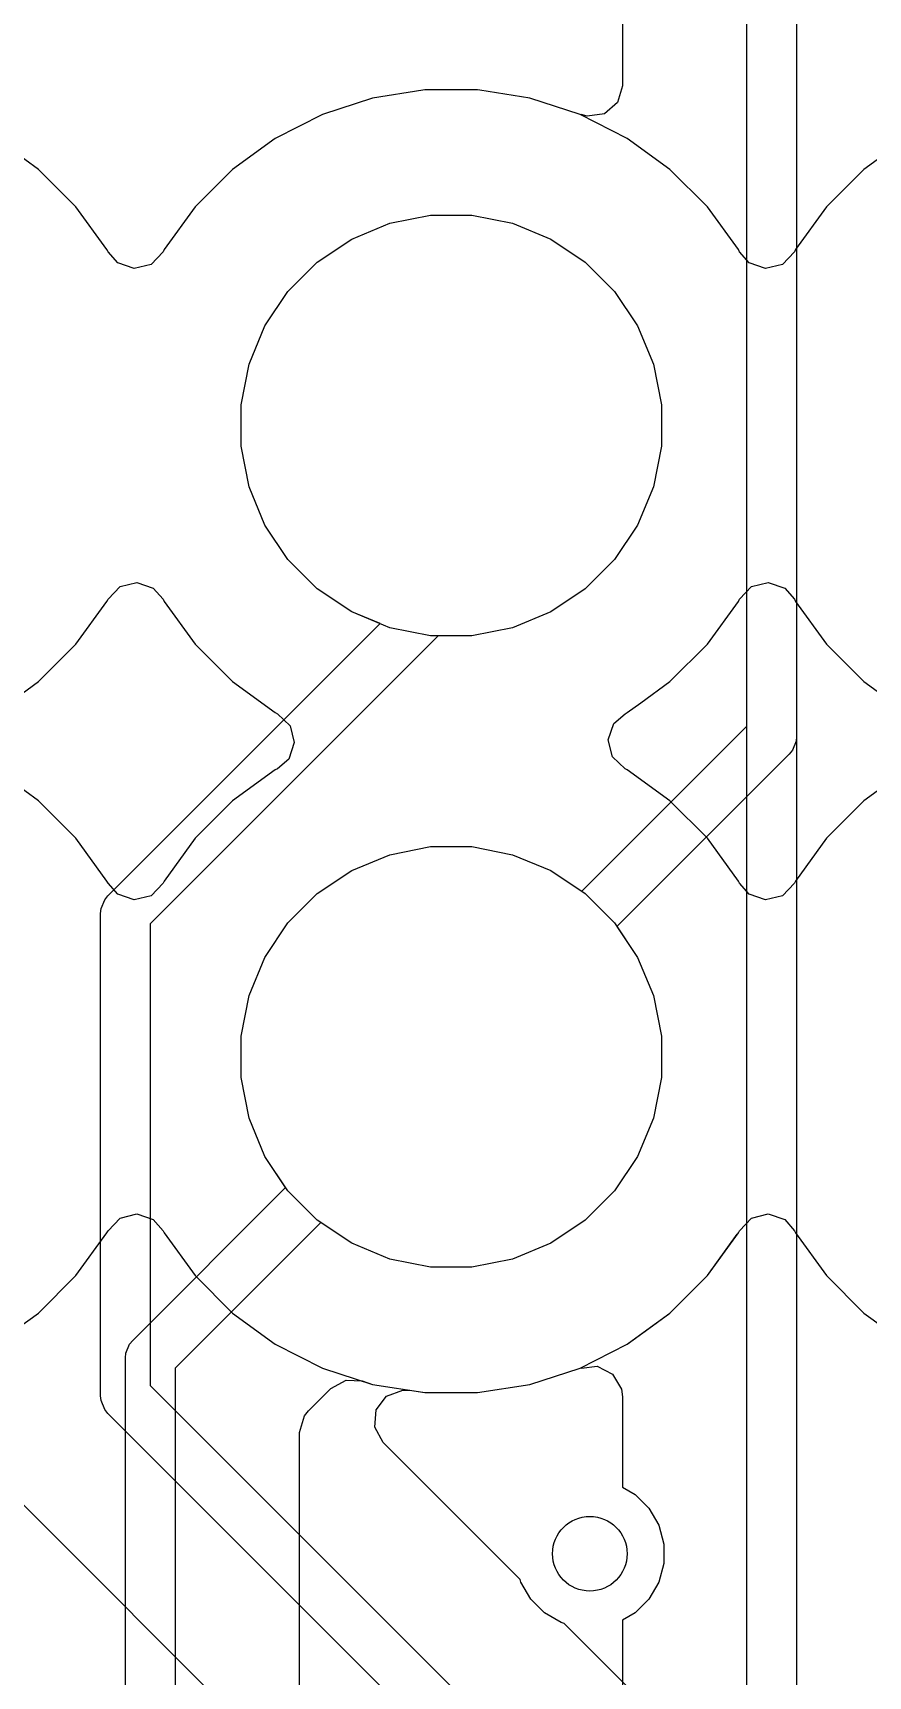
# Model space of a CAD drawing. Header units: inches. Extents: x 6.55 to 9.8, y -8.74 to -3.15.
# Drawn here: x 7.8751 to 8.0074, y -7.6979 to -7.4377 of the extents above; entities that cross this region are included whole.
import ezdxf

# ---------------------------------------------------------------- set-up
doc = ezdxf.new("R2010")
doc.units = ezdxf.units.IN
doc.header["$MEASUREMENT"] = 0
doc.layers.add('Edge.Cuts', color=254, linetype='CONTINUOUS', true_color=0xd0d2cd)

msp = doc.modelspace()

# ---------------------------------------------------------------- linework, layer by layer
at = {"layer": 'Edge.Cuts', "linetype": 'CONTINUOUS'}
for p, q in [((7.98819, -7.5475), (7.98819, -6.87008)), ((7.99606, -6.87171), (7.99606, -7.54913)), ((7.96848, -6.87359), (7.96848, -7.44608)), ((7.98819, -7.84449), (7.98819, -7.30315)), ((7.99606, -7.30315), (7.99606, -7.84286)), ((7.96848, -7.33264), (7.96848, -7.44608)), ((7.92892, -7.44802), (7.92096, -7.45061)), ((7.92892, -7.44802), (7.92096, -7.45061)), ((7.92892, -7.44802), (7.92096, -7.45061)), ((7.92892, -7.44802), (7.92096, -7.45061)), ((7.93685, -7.44677), (7.92892, -7.44802)), ((7.93685, -7.44677), (7.92892, -7.44802)), ((7.93685, -7.44677), (7.92892, -7.44802)), ((7.93685, -7.44677), (7.92892, -7.44802)), ((7.93719, -7.44671), (7.93685, -7.44677)), ((7.93719, -7.44671), (7.93685, -7.44677)), ((7.93719, -7.44671), (7.93685, -7.44677)), ((7.93719, -7.44671), (7.93685, -7.44677)), ((7.94555, -7.44671), (7.93719, -7.44671)), ((7.94555, -7.44671), (7.93719, -7.44671)), ((7.94555, -7.44671), (7.93719, -7.44671)), ((7.94555, -7.44671), (7.93719, -7.44671)), ((7.94589, -7.44677), (7.94555, -7.44671)), ((7.94589, -7.44677), (7.94555, -7.44671)), ((7.94589, -7.44677), (7.94555, -7.44671)), ((7.94589, -7.44677), (7.94555, -7.44671)), ((7.95382, -7.44802), (7.94589, -7.44677)), ((7.95382, -7.44802), (7.94589, -7.44677)), ((7.95382, -7.44802), (7.94589, -7.44677)), ((7.95382, -7.44802), (7.94589, -7.44677)), ((7.96178, -7.45061), (7.95382, -7.44802)), ((7.95382, -7.44802), (7.95382, -7.44802)), ((7.95382, -7.44802), (7.95382, -7.44802)), ((7.96178, -7.45061), (7.95382, -7.44802)), ((7.95382, -7.44802), (7.95382, -7.44802)), ((7.95382, -7.44802), (7.95382, -7.44802)), ((7.96178, -7.45061), (7.95382, -7.44802)), ((7.95382, -7.44802), (7.95382, -7.44802)), ((7.95382, -7.44802), (7.95382, -7.44802)), ((7.96178, -7.45061), (7.95382, -7.44802)), ((7.95382, -7.44802), (7.95382, -7.44802)), ((7.95382, -7.44802), (7.95382, -7.44802)), ((7.96848, -7.44608), (7.96771, -7.44872)), ((7.96848, -7.44608), (7.96771, -7.44872)), ((7.92096, -7.45061), (7.9135, -7.45441)), ((7.92096, -7.45061), (7.9135, -7.45441)), ((7.92096, -7.45061), (7.9135, -7.45441)), ((7.92096, -7.45061), (7.9135, -7.45441)), ((7.96196, -7.45067), (7.96178, -7.45061)), ((7.96178, -7.45061), (7.96178, -7.45061)), ((7.96924, -7.45441), (7.96178, -7.45061)), ((7.96178, -7.45061), (7.96178, -7.45061)), ((7.96178, -7.45061), (7.96178, -7.45061)), ((7.96924, -7.45441), (7.96178, -7.45061)), ((7.96178, -7.45061), (7.96178, -7.45061)), ((7.96178, -7.45061), (7.96178, -7.45061)), ((7.96196, -7.45067), (7.96178, -7.45061)), ((7.96178, -7.45061), (7.96178, -7.45061)), ((7.96197, -7.45065), (7.96196, -7.45067)), ((7.96197, -7.45065), (7.96196, -7.45067)), ((7.96291, -7.45091), (7.96197, -7.45065)), ((7.96291, -7.45091), (7.96197, -7.45065)), ((7.96563, -7.45052), (7.96291, -7.45091)), ((7.96563, -7.45052), (7.96291, -7.45091)), ((7.96771, -7.44872), (7.96563, -7.45052)), ((7.96771, -7.44872), (7.96563, -7.45052)), ((7.87601, -7.45933), (7.86924, -7.45441)), ((7.87601, -7.45933), (7.86924, -7.45441)), ((7.87601, -7.45933), (7.86924, -7.45441)), ((7.87601, -7.45933), (7.86924, -7.45441)), ((7.9135, -7.45441), (7.90673, -7.45933)), ((7.9135, -7.45441), (7.90673, -7.45933)), ((7.9135, -7.45441), (7.90673, -7.45933)), ((7.9135, -7.45441), (7.90673, -7.45933)), ((7.97601, -7.45933), (7.96924, -7.45441)), ((7.97601, -7.45933), (7.96924, -7.45441)), ((8.0135, -7.45441), (8.00673, -7.45933)), ((8.0135, -7.45441), (8.00673, -7.45933)), ((7.88193, -7.46525), (7.87601, -7.45933)), ((7.88193, -7.46525), (7.87601, -7.45933)), ((7.88193, -7.46525), (7.87601, -7.45933)), ((7.88193, -7.46525), (7.87601, -7.45933)), ((7.90673, -7.45933), (7.90081, -7.46525)), ((7.90673, -7.45933), (7.90081, -7.46525)), ((7.90673, -7.45933), (7.90081, -7.46525)), ((7.90673, -7.45933), (7.90081, -7.46525)), ((7.98193, -7.46525), (7.97601, -7.45933)), ((7.98193, -7.46525), (7.97601, -7.45933)), ((8.00673, -7.45933), (8.00081, -7.46525)), ((8.00673, -7.45933), (8.00081, -7.46525)), ((7.88684, -7.47202), (7.88193, -7.46525)), ((7.88684, -7.47202), (7.88193, -7.46525)), ((7.88684, -7.47202), (7.88193, -7.46525)), ((7.88684, -7.47202), (7.88193, -7.46525)), ((7.90081, -7.46525), (7.8959, -7.47202)), ((7.90081, -7.46525), (7.8959, -7.47202)), ((7.90081, -7.46525), (7.8959, -7.47202)), ((7.90081, -7.46525), (7.8959, -7.47202)), ((7.98684, -7.47202), (7.98193, -7.46525)), ((7.98684, -7.47202), (7.98193, -7.46525)), ((8.00081, -7.46525), (7.9959, -7.47202)), ((8.00081, -7.46525), (7.9959, -7.47202)), ((7.9256, -7.47037), (7.93166, -7.46786)), ((7.9256, -7.47037), (7.93166, -7.46786)), ((7.9256, -7.47037), (7.93166, -7.46786)), ((7.9256, -7.47037), (7.93166, -7.46786)), ((7.93166, -7.46786), (7.93809, -7.46658)), ((7.93166, -7.46786), (7.93809, -7.46658)), ((7.93166, -7.46786), (7.93809, -7.46658)), ((7.93166, -7.46786), (7.93809, -7.46658)), ((7.93809, -7.46658), (7.94465, -7.46658)), ((7.93809, -7.46658), (7.94465, -7.46658)), ((7.93809, -7.46658), (7.94465, -7.46658)), ((7.93809, -7.46658), (7.94465, -7.46658)), ((7.94465, -7.46658), (7.95108, -7.46786)), ((7.94465, -7.46658), (7.95108, -7.46786)), ((7.94465, -7.46658), (7.95108, -7.46786)), ((7.94465, -7.46658), (7.95108, -7.46786)), ((7.95108, -7.46786), (7.95715, -7.47037)), ((7.95108, -7.46786), (7.95715, -7.47037)), ((7.95108, -7.46786), (7.95715, -7.47037)), ((7.95108, -7.46786), (7.95715, -7.47037)), ((7.92014, -7.47401), (7.9256, -7.47037)), ((7.92014, -7.47401), (7.9256, -7.47037)), ((7.92014, -7.47401), (7.9256, -7.47037)), ((7.92014, -7.47401), (7.9256, -7.47037)), ((7.95715, -7.47037), (7.9626, -7.47401)), ((7.95715, -7.47037), (7.9626, -7.47401)), ((7.95715, -7.47037), (7.9626, -7.47401)), ((7.95715, -7.47037), (7.9626, -7.47401)), ((7.88702, -7.47236), (7.88684, -7.47202)), ((7.88702, -7.47236), (7.88684, -7.47202)), ((7.88702, -7.47236), (7.88684, -7.47202)), ((7.88702, -7.47236), (7.88684, -7.47202)), ((7.88856, -7.47413), (7.88702, -7.47236)), ((7.88856, -7.47413), (7.88702, -7.47236)), ((7.88856, -7.47413), (7.88702, -7.47236)), ((7.88856, -7.47413), (7.88702, -7.47236)), ((7.89116, -7.47502), (7.88856, -7.47413)), ((7.89116, -7.47502), (7.88856, -7.47413)), ((7.89116, -7.47502), (7.88856, -7.47413)), ((7.89116, -7.47502), (7.88856, -7.47413)), ((7.89572, -7.47236), (7.89383, -7.47436)), ((7.89572, -7.47236), (7.89383, -7.47436)), ((7.89572, -7.47236), (7.89383, -7.47436)), ((7.89572, -7.47236), (7.89383, -7.47436)), ((7.8959, -7.47202), (7.89572, -7.47236)), ((7.8959, -7.47202), (7.89572, -7.47236)), ((7.8959, -7.47202), (7.89572, -7.47236)), ((7.8959, -7.47202), (7.89572, -7.47236)), ((7.9155, -7.47865), (7.92014, -7.47401)), ((7.9155, -7.47865), (7.92014, -7.47401)), ((7.9155, -7.47865), (7.92014, -7.47401)), ((7.9155, -7.47865), (7.92014, -7.47401)), ((7.9626, -7.47401), (7.96724, -7.47865)), ((7.9626, -7.47401), (7.96724, -7.47865)), ((7.9626, -7.47401), (7.96724, -7.47865)), ((7.9626, -7.47401), (7.96724, -7.47865)), ((7.98702, -7.47236), (7.98684, -7.47202)), ((7.98702, -7.47236), (7.98684, -7.47202)), ((7.98856, -7.47413), (7.98702, -7.47236)), ((7.98856, -7.47413), (7.98702, -7.47236)), ((7.99116, -7.47502), (7.98856, -7.47413)), ((7.99116, -7.47502), (7.98856, -7.47413)), ((7.99572, -7.47236), (7.99383, -7.47436)), ((7.99572, -7.47236), (7.99383, -7.47436)), ((7.9959, -7.47202), (7.99572, -7.47236)), ((7.9959, -7.47202), (7.99572, -7.47236)), ((7.89383, -7.47436), (7.89116, -7.47502)), ((7.89383, -7.47436), (7.89116, -7.47502)), ((7.89383, -7.47436), (7.89116, -7.47502)), ((7.89383, -7.47436), (7.89116, -7.47502)), ((7.99383, -7.47436), (7.99116, -7.47502)), ((7.99383, -7.47436), (7.99116, -7.47502)), ((7.91186, -7.48411), (7.9155, -7.47865)), ((7.91186, -7.48411), (7.9155, -7.47865)), ((7.91186, -7.48411), (7.9155, -7.47865)), ((7.91186, -7.48411), (7.9155, -7.47865)), ((7.96724, -7.47865), (7.97088, -7.48411)), ((7.96724, -7.47865), (7.97088, -7.48411)), ((7.96724, -7.47865), (7.97088, -7.48411)), ((7.96724, -7.47865), (7.97088, -7.48411)), ((7.90935, -7.49017), (7.91186, -7.48411)), ((7.90935, -7.49017), (7.91186, -7.48411)), ((7.90935, -7.49017), (7.91186, -7.48411)), ((7.90935, -7.49017), (7.91186, -7.48411)), ((7.97088, -7.48411), (7.97339, -7.49017)), ((7.97088, -7.48411), (7.97339, -7.49017)), ((7.97088, -7.48411), (7.97339, -7.49017)), ((7.97088, -7.48411), (7.97339, -7.49017)), ((7.90807, -7.4966), (7.90935, -7.49017)), ((7.90807, -7.4966), (7.90935, -7.49017)), ((7.90807, -7.4966), (7.90935, -7.49017)), ((7.90807, -7.4966), (7.90935, -7.49017)), ((7.97339, -7.49017), (7.97467, -7.4966)), ((7.97339, -7.49017), (7.97467, -7.4966)), ((7.97339, -7.49017), (7.97467, -7.4966)), ((7.97339, -7.49017), (7.97467, -7.4966)), ((7.90807, -7.50316), (7.90807, -7.4966)), ((7.90807, -7.50316), (7.90807, -7.4966)), ((7.90807, -7.50316), (7.90807, -7.4966)), ((7.90807, -7.50316), (7.90807, -7.4966)), ((7.97467, -7.4966), (7.97467, -7.50316)), ((7.97467, -7.4966), (7.97467, -7.50316)), ((7.97467, -7.4966), (7.97467, -7.50316)), ((7.97467, -7.4966), (7.97467, -7.50316)), ((7.90935, -7.5096), (7.90807, -7.50316)), ((7.90935, -7.5096), (7.90807, -7.50316)), ((7.90935, -7.5096), (7.90807, -7.50316)), ((7.90935, -7.5096), (7.90807, -7.50316)), ((7.97467, -7.50316), (7.97339, -7.5096)), ((7.97467, -7.50316), (7.97339, -7.5096)), ((7.97467, -7.50316), (7.97339, -7.5096)), ((7.97467, -7.50316), (7.97339, -7.5096)), ((7.91186, -7.51566), (7.90935, -7.5096)), ((7.91186, -7.51566), (7.90935, -7.5096)), ((7.91186, -7.51566), (7.90935, -7.5096)), ((7.91186, -7.51566), (7.90935, -7.5096)), ((7.97339, -7.5096), (7.97088, -7.51566)), ((7.97339, -7.5096), (7.97088, -7.51566)), ((7.97339, -7.5096), (7.97088, -7.51566)), ((7.97339, -7.5096), (7.97088, -7.51566)), ((7.9155, -7.52111), (7.91186, -7.51566)), ((7.9155, -7.52111), (7.91186, -7.51566)), ((7.9155, -7.52111), (7.91186, -7.51566)), ((7.9155, -7.52111), (7.91186, -7.51566)), ((7.97088, -7.51566), (7.96724, -7.52111)), ((7.97088, -7.51566), (7.96724, -7.52111)), ((7.97088, -7.51566), (7.96724, -7.52111)), ((7.97088, -7.51566), (7.96724, -7.52111)), ((7.92014, -7.52575), (7.9155, -7.52111)), ((7.92014, -7.52575), (7.9155, -7.52111)), ((7.92014, -7.52575), (7.9155, -7.52111)), ((7.92014, -7.52575), (7.9155, -7.52111)), ((7.96724, -7.52111), (7.9626, -7.52575)), ((7.96724, -7.52111), (7.9626, -7.52575)), ((7.96724, -7.52111), (7.9626, -7.52575)), ((7.96724, -7.52111), (7.9626, -7.52575)), ((7.88702, -7.5274), (7.88891, -7.5254)), ((7.88891, -7.5254), (7.89158, -7.52474)), ((7.89158, -7.52474), (7.89418, -7.52563)), ((7.89418, -7.52563), (7.89572, -7.5274)), ((7.9256, -7.5294), (7.92014, -7.52575)), ((7.9256, -7.5294), (7.92014, -7.52575)), ((7.9256, -7.5294), (7.92014, -7.52575)), ((7.9256, -7.5294), (7.92014, -7.52575)), ((7.9626, -7.52575), (7.95715, -7.5294)), ((7.9626, -7.52575), (7.95715, -7.5294)), ((7.9626, -7.52575), (7.95715, -7.5294)), ((7.9626, -7.52575), (7.95715, -7.5294)), ((7.98702, -7.5274), (7.98891, -7.5254)), ((7.98891, -7.5254), (7.99158, -7.52474)), ((7.99158, -7.52474), (7.99418, -7.52563)), ((7.99418, -7.52563), (7.99572, -7.5274)), ((7.88193, -7.53452), (7.88684, -7.52775)), ((7.88684, -7.52775), (7.88702, -7.5274)), ((7.88684, -7.52775), (7.88684, -7.52775)), ((7.88684, -7.52775), (7.88684, -7.52775)), ((7.89572, -7.5274), (7.8959, -7.52775)), ((7.8959, -7.52775), (7.90081, -7.53452)), ((7.98193, -7.53452), (7.98684, -7.52775)), ((7.98684, -7.52775), (7.98702, -7.5274)), ((7.98684, -7.52775), (7.98684, -7.52775)), ((7.98684, -7.52775), (7.98684, -7.52775)), ((7.99572, -7.5274), (7.9959, -7.52775)), ((7.9959, -7.52775), (8.00081, -7.53452)), ((7.88698, -7.57438), (7.9301, -7.53126)), ((7.9301, -7.53126), (7.9256, -7.5294)), ((7.93166, -7.53191), (7.9256, -7.5294)), ((7.93166, -7.53191), (7.9256, -7.5294)), ((7.93166, -7.53191), (7.9256, -7.5294)), ((7.95715, -7.5294), (7.95108, -7.53191)), ((7.95715, -7.5294), (7.95108, -7.53191)), ((7.95715, -7.5294), (7.95108, -7.53191)), ((7.95715, -7.5294), (7.95108, -7.53191)), ((7.93931, -7.53319), (7.8937, -7.5788)), ((7.93809, -7.53319), (7.93166, -7.53191)), ((7.93809, -7.53319), (7.93166, -7.53191)), ((7.93809, -7.53319), (7.93166, -7.53191)), ((7.94465, -7.53319), (7.93809, -7.53319)), ((7.94465, -7.53319), (7.93809, -7.53319)), ((7.94465, -7.53319), (7.93809, -7.53319)), ((7.94465, -7.53319), (7.93931, -7.53319)), ((7.95108, -7.53191), (7.94465, -7.53319)), ((7.95108, -7.53191), (7.94465, -7.53319)), ((7.95108, -7.53191), (7.94465, -7.53319)), ((7.95108, -7.53191), (7.94465, -7.53319)), ((7.87601, -7.54044), (7.88193, -7.53452)), ((7.88193, -7.53452), (7.88193, -7.53452)), ((7.88193, -7.53452), (7.88193, -7.53452)), ((7.90081, -7.53452), (7.90673, -7.54044)), ((7.97601, -7.54044), (7.98193, -7.53452)), ((7.98193, -7.53452), (7.98193, -7.53452)), ((7.98193, -7.53452), (7.98193, -7.53452)), ((8.00081, -7.53452), (8.00673, -7.54044)), ((7.87139, -7.54379), (7.87601, -7.54044)), ((7.87601, -7.54044), (7.87601, -7.54044)), ((7.87601, -7.54044), (7.87601, -7.54044)), ((7.90673, -7.54044), (7.9135, -7.54536)), ((7.97139, -7.54379), (7.97601, -7.54044)), ((7.97601, -7.54044), (7.97601, -7.54044)), ((7.97601, -7.54044), (7.97601, -7.54044)), ((8.00673, -7.54044), (8.0135, -7.54536)), ((7.96924, -7.54536), (7.97139, -7.54379)), ((7.9135, -7.54536), (7.91385, -7.54553)), ((7.91385, -7.54553), (7.91585, -7.54742)), ((7.96623, -7.54967), (7.96712, -7.54707)), ((7.96712, -7.54707), (7.96889, -7.54553)), ((7.96889, -7.54553), (7.96924, -7.54536)), ((7.91585, -7.54742), (7.91651, -7.55009)), ((7.96204, -7.57364), (7.98819, -7.5475)), ((7.99606, -7.54913), (7.99599, -7.5499)), ((7.91651, -7.55009), (7.91562, -7.5527)), ((7.96689, -7.55234), (7.96623, -7.54967)), ((7.99491, -7.55191), (7.96761, -7.57921)), ((7.9954, -7.55131), (7.99491, -7.55191)), ((7.99599, -7.5499), (7.9954, -7.55131)), ((7.87601, -7.55933), (7.86924, -7.55441)), ((7.9135, -7.55441), (7.90673, -7.55933)), ((7.91385, -7.55423), (7.9135, -7.55441)), ((7.91562, -7.5527), (7.91385, -7.55423)), ((7.96889, -7.55423), (7.96689, -7.55234)), ((7.96921, -7.55439), (7.96889, -7.55423)), ((7.96924, -7.55441), (7.96921, -7.55439)), ((7.97601, -7.55933), (7.96924, -7.55441)), ((8.0135, -7.55441), (8.00673, -7.55933)), ((7.88193, -7.56525), (7.87601, -7.55933)), ((7.90673, -7.55933), (7.90081, -7.56525)), ((7.98193, -7.56525), (7.97601, -7.55933)), ((8.00673, -7.55933), (8.00081, -7.56525)), ((7.88684, -7.57202), (7.88193, -7.56525)), ((7.90081, -7.56525), (7.8959, -7.57202)), ((7.98684, -7.57202), (7.98193, -7.56525)), ((8.00081, -7.56525), (7.9959, -7.57202)), ((7.9256, -7.57037), (7.93166, -7.56786)), ((7.9256, -7.57037), (7.93166, -7.56786)), ((7.9256, -7.57037), (7.93166, -7.56786)), ((7.9256, -7.57037), (7.93166, -7.56786)), ((7.93166, -7.56786), (7.93809, -7.56658)), ((7.93166, -7.56786), (7.93809, -7.56658)), ((7.93166, -7.56786), (7.93809, -7.56658)), ((7.93166, -7.56786), (7.93809, -7.56658)), ((7.93809, -7.56658), (7.94465, -7.56658)), ((7.93809, -7.56658), (7.94465, -7.56658)), ((7.93809, -7.56658), (7.94465, -7.56658)), ((7.93809, -7.56658), (7.94465, -7.56658)), ((7.94465, -7.56658), (7.95108, -7.56786)), ((7.94465, -7.56658), (7.95108, -7.56786)), ((7.94465, -7.56658), (7.95108, -7.56786)), ((7.94465, -7.56658), (7.95108, -7.56786)), ((7.95108, -7.56786), (7.95715, -7.57037)), ((7.95108, -7.56786), (7.95715, -7.57037)), ((7.95108, -7.56786), (7.95715, -7.57037)), ((7.95108, -7.56786), (7.95715, -7.57037)), ((7.92014, -7.57401), (7.9256, -7.57037)), ((7.92014, -7.57401), (7.9256, -7.57037)), ((7.92014, -7.57401), (7.9256, -7.57037)), ((7.92014, -7.57401), (7.9256, -7.57037)), ((7.95715, -7.57037), (7.96204, -7.57364)), ((7.95715, -7.57037), (7.9626, -7.57401)), ((7.95715, -7.57037), (7.9626, -7.57401)), ((7.95715, -7.57037), (7.9626, -7.57401)), ((7.88702, -7.57236), (7.88684, -7.57202)), ((7.88856, -7.57413), (7.88702, -7.57236)), ((7.89572, -7.57236), (7.89383, -7.57436)), ((7.8959, -7.57202), (7.89572, -7.57236)), ((7.98702, -7.57236), (7.98684, -7.57202)), ((7.98856, -7.57413), (7.98702, -7.57236)), ((7.99572, -7.57236), (7.99383, -7.57436)), ((7.9959, -7.57202), (7.99572, -7.57236)), ((7.8859, -7.5764), (7.88649, -7.57498)), ((7.88649, -7.57498), (7.88698, -7.57438)), ((7.89116, -7.57502), (7.88856, -7.57413)), ((7.89383, -7.57436), (7.89116, -7.57502)), ((7.9155, -7.57865), (7.92014, -7.57401)), ((7.9155, -7.57865), (7.92014, -7.57401)), ((7.9155, -7.57865), (7.92014, -7.57401)), ((7.9155, -7.57865), (7.92014, -7.57401)), ((7.9626, -7.57401), (7.96724, -7.57865)), ((7.9626, -7.57401), (7.96724, -7.57865)), ((7.9626, -7.57401), (7.96724, -7.57865)), ((7.99116, -7.57502), (7.98856, -7.57413)), ((7.99383, -7.57436), (7.99116, -7.57502)), ((7.88583, -7.57717), (7.8859, -7.5764)), ((7.88583, -7.65354), (7.88583, -7.57717)), ((7.8937, -7.5788), (7.8937, -7.65191)), ((7.91186, -7.58411), (7.9155, -7.57865)), ((7.91186, -7.58411), (7.9155, -7.57865)), ((7.91186, -7.58411), (7.9155, -7.57865)), ((7.91186, -7.58411), (7.9155, -7.57865)), ((7.96724, -7.57865), (7.97088, -7.58411)), ((7.96724, -7.57865), (7.97088, -7.58411)), ((7.96724, -7.57865), (7.97088, -7.58411)), ((7.96761, -7.57921), (7.97088, -7.58411)), ((7.90935, -7.59017), (7.91186, -7.58411)), ((7.90935, -7.59017), (7.91186, -7.58411)), ((7.90935, -7.59017), (7.91186, -7.58411)), ((7.90935, -7.59017), (7.91186, -7.58411)), ((7.97088, -7.58411), (7.97339, -7.59017)), ((7.97088, -7.58411), (7.97339, -7.59017)), ((7.97088, -7.58411), (7.97339, -7.59017)), ((7.97088, -7.58411), (7.97339, -7.59017)), ((7.90807, -7.5966), (7.90935, -7.59017)), ((7.90807, -7.5966), (7.90935, -7.59017)), ((7.90807, -7.5966), (7.90935, -7.59017)), ((7.90807, -7.5966), (7.90935, -7.59017)), ((7.97339, -7.59017), (7.97467, -7.5966)), ((7.97339, -7.59017), (7.97467, -7.5966)), ((7.97339, -7.59017), (7.97467, -7.5966)), ((7.97339, -7.59017), (7.97467, -7.5966)), ((7.90807, -7.60316), (7.90807, -7.5966)), ((7.90807, -7.60316), (7.90807, -7.5966)), ((7.90807, -7.60316), (7.90807, -7.5966)), ((7.90807, -7.60316), (7.90807, -7.5966)), ((7.97467, -7.5966), (7.97467, -7.60316)), ((7.97467, -7.5966), (7.97467, -7.60316)), ((7.97467, -7.5966), (7.97467, -7.60316)), ((7.97467, -7.5966), (7.97467, -7.60316)), ((7.90935, -7.6096), (7.90807, -7.60316)), ((7.90935, -7.6096), (7.90807, -7.60316)), ((7.90935, -7.6096), (7.90807, -7.60316)), ((7.90935, -7.6096), (7.90807, -7.60316)), ((7.97467, -7.60316), (7.97339, -7.6096)), ((7.97467, -7.60316), (7.97339, -7.6096)), ((7.97467, -7.60316), (7.97339, -7.6096)), ((7.97467, -7.60316), (7.97339, -7.6096)), ((7.91186, -7.61566), (7.90935, -7.6096)), ((7.91186, -7.61566), (7.90935, -7.6096)), ((7.91186, -7.61566), (7.90935, -7.6096)), ((7.91186, -7.61566), (7.90935, -7.6096)), ((7.97339, -7.6096), (7.97088, -7.61566)), ((7.97339, -7.6096), (7.97088, -7.61566)), ((7.97339, -7.6096), (7.97088, -7.61566)), ((7.97339, -7.6096), (7.97088, -7.61566)), ((7.9155, -7.62111), (7.91186, -7.61566)), ((7.9155, -7.62111), (7.91186, -7.61566)), ((7.9155, -7.62111), (7.91186, -7.61566)), ((7.91513, -7.62056), (7.91186, -7.61566)), ((7.97088, -7.61566), (7.96724, -7.62111)), ((7.97088, -7.61566), (7.96724, -7.62111)), ((7.97088, -7.61566), (7.96724, -7.62111)), ((7.97088, -7.61566), (7.96724, -7.62111)), ((7.89092, -7.64477), (7.91513, -7.62056)), ((7.92014, -7.62575), (7.9155, -7.62111)), ((7.92014, -7.62575), (7.9155, -7.62111)), ((7.92014, -7.62575), (7.9155, -7.62111)), ((7.96724, -7.62111), (7.9626, -7.62575)), ((7.96724, -7.62111), (7.9626, -7.62575)), ((7.96724, -7.62111), (7.9626, -7.62575)), ((7.96724, -7.62111), (7.9626, -7.62575)), ((7.88891, -7.6254), (7.89158, -7.62474)), ((7.88891, -7.6254), (7.89158, -7.62474)), ((7.89158, -7.62474), (7.89418, -7.62563)), ((7.89158, -7.62474), (7.89418, -7.62563)), ((7.98891, -7.6254), (7.99158, -7.62474)), ((7.98891, -7.6254), (7.99158, -7.62474)), ((7.98891, -7.6254), (7.99158, -7.62474)), ((7.99158, -7.62474), (7.99418, -7.62563)), ((7.99158, -7.62474), (7.99418, -7.62563)), ((7.99158, -7.62474), (7.99418, -7.62563)), ((7.88684, -7.62775), (7.88702, -7.6274)), ((7.88684, -7.62775), (7.88702, -7.6274)), ((7.88702, -7.6274), (7.88891, -7.6254)), ((7.88702, -7.6274), (7.88891, -7.6254)), ((7.89418, -7.62563), (7.89572, -7.6274)), ((7.89418, -7.62563), (7.89572, -7.6274)), ((7.89572, -7.6274), (7.8959, -7.62775)), ((7.89572, -7.6274), (7.8959, -7.62775)), ((7.9207, -7.62612), (7.89764, -7.64918)), ((7.9256, -7.6294), (7.92014, -7.62575)), ((7.9256, -7.6294), (7.92014, -7.62575)), ((7.9256, -7.6294), (7.92014, -7.62575)), ((7.9256, -7.6294), (7.9207, -7.62612)), ((7.9626, -7.62575), (7.95715, -7.6294)), ((7.9626, -7.62575), (7.95715, -7.6294)), ((7.9626, -7.62575), (7.95715, -7.6294)), ((7.9626, -7.62575), (7.95715, -7.6294)), ((7.98684, -7.62775), (7.98702, -7.6274)), ((7.98684, -7.62775), (7.98702, -7.6274)), ((7.98684, -7.62775), (7.98702, -7.6274)), ((7.98702, -7.6274), (7.98891, -7.6254)), ((7.98702, -7.6274), (7.98891, -7.6254)), ((7.98702, -7.6274), (7.98891, -7.6254)), ((7.99418, -7.62563), (7.99572, -7.6274)), ((7.99418, -7.62563), (7.99572, -7.6274)), ((7.99418, -7.62563), (7.99572, -7.6274)), ((7.99572, -7.6274), (7.9959, -7.62775)), ((7.99572, -7.6274), (7.9959, -7.62775)), ((7.99572, -7.6274), (7.9959, -7.62775)), ((7.88193, -7.63452), (7.88684, -7.62775)), ((7.88193, -7.63452), (7.88684, -7.62775)), ((7.88684, -7.62775), (7.88684, -7.62775)), ((7.88684, -7.62775), (7.88684, -7.62775)), ((7.88684, -7.62775), (7.88684, -7.62775)), ((7.88684, -7.62775), (7.88684, -7.62775)), ((7.8959, -7.62775), (7.90081, -7.63452)), ((7.8959, -7.62775), (7.90081, -7.63452)), ((7.93166, -7.63191), (7.9256, -7.6294)), ((7.93166, -7.63191), (7.9256, -7.6294)), ((7.93166, -7.63191), (7.9256, -7.6294)), ((7.93166, -7.63191), (7.9256, -7.6294)), ((7.95715, -7.6294), (7.95108, -7.63191)), ((7.95715, -7.6294), (7.95108, -7.63191)), ((7.95715, -7.6294), (7.95108, -7.63191)), ((7.95715, -7.6294), (7.95108, -7.63191)), ((7.98193, -7.63452), (7.98684, -7.62775)), ((7.98193, -7.63452), (7.98684, -7.62775)), ((7.98193, -7.63452), (7.98668, -7.62797)), ((7.98668, -7.62797), (7.98684, -7.62775)), ((7.98684, -7.62775), (7.98684, -7.62775)), ((7.98684, -7.62775), (7.98684, -7.62775)), ((7.98684, -7.62775), (7.98684, -7.62775)), ((7.98684, -7.62775), (7.98684, -7.62775)), ((7.9959, -7.62775), (8.00081, -7.63452)), ((7.9959, -7.62775), (8.00081, -7.63452)), ((7.9959, -7.62775), (8.00081, -7.63452)), ((7.93809, -7.63319), (7.93166, -7.63191)), ((7.93809, -7.63319), (7.93166, -7.63191)), ((7.93809, -7.63319), (7.93166, -7.63191)), ((7.93809, -7.63319), (7.93166, -7.63191)), ((7.95108, -7.63191), (7.94465, -7.63319)), ((7.95108, -7.63191), (7.94465, -7.63319)), ((7.95108, -7.63191), (7.94465, -7.63319)), ((7.95108, -7.63191), (7.94465, -7.63319)), ((7.87601, -7.64044), (7.88193, -7.63452)), ((7.87601, -7.64044), (7.88193, -7.63452)), ((7.88193, -7.63452), (7.88193, -7.63452)), ((7.88193, -7.63452), (7.88193, -7.63452)), ((7.88193, -7.63452), (7.88193, -7.63452)), ((7.88193, -7.63452), (7.88193, -7.63452)), ((7.90081, -7.63452), (7.90673, -7.64044)), ((7.90081, -7.63452), (7.90673, -7.64044)), ((7.94465, -7.63319), (7.93809, -7.63319)), ((7.94465, -7.63319), (7.93809, -7.63319)), ((7.94465, -7.63319), (7.93809, -7.63319)), ((7.94465, -7.63319), (7.93809, -7.63319)), ((7.97601, -7.64044), (7.98193, -7.63452)), ((7.97601, -7.64044), (7.98193, -7.63452)), ((7.97601, -7.64044), (7.98193, -7.63452)), ((7.98193, -7.63452), (7.98193, -7.63452)), ((7.98193, -7.63452), (7.98193, -7.63452)), ((7.98193, -7.63452), (7.98193, -7.63452)), ((7.98193, -7.63452), (7.98193, -7.63452)), ((7.98193, -7.63452), (7.98193, -7.63452)), ((7.98193, -7.63452), (7.98193, -7.63452)), ((8.00081, -7.63452), (8.00673, -7.64044)), ((8.00081, -7.63452), (8.00673, -7.64044)), ((8.00081, -7.63452), (8.00673, -7.64044)), ((7.87264, -7.64289), (7.87601, -7.64044)), ((7.87264, -7.64289), (7.87601, -7.64044)), ((7.87601, -7.64044), (7.87601, -7.64044)), ((7.87601, -7.64044), (7.87601, -7.64044)), ((7.87601, -7.64044), (7.87601, -7.64044)), ((7.87601, -7.64044), (7.87601, -7.64044)), ((7.90673, -7.64044), (7.9135, -7.64536)), ((7.90673, -7.64044), (7.9135, -7.64536)), ((7.97178, -7.64351), (7.97601, -7.64044)), ((7.97264, -7.64289), (7.97601, -7.64044)), ((7.97264, -7.64289), (7.97601, -7.64044)), ((7.97601, -7.64044), (7.97601, -7.64044)), ((7.97601, -7.64044), (7.97601, -7.64044)), ((7.97601, -7.64044), (7.97601, -7.64044)), ((7.97601, -7.64044), (7.97601, -7.64044)), ((7.97601, -7.64044), (7.97601, -7.64044)), ((7.97601, -7.64044), (7.97601, -7.64044)), ((8.00673, -7.64044), (8.0135, -7.64536)), ((8.00673, -7.64044), (8.0135, -7.64536)), ((8.00673, -7.64044), (8.0135, -7.64536)), ((7.96924, -7.64536), (7.97264, -7.64289)), ((7.96924, -7.64536), (7.97264, -7.64289)), ((7.88984, -7.64678), (7.89043, -7.64536)), ((7.89043, -7.64536), (7.89092, -7.64477)), ((7.9135, -7.64536), (7.9135, -7.64536)), ((7.9135, -7.64536), (7.9135, -7.64536)), ((7.9135, -7.64536), (7.92096, -7.64916)), ((7.9135, -7.64536), (7.9135, -7.64536)), ((7.9135, -7.64536), (7.9135, -7.64536)), ((7.9135, -7.64536), (7.92096, -7.64916)), ((7.96178, -7.64916), (7.96924, -7.64536)), ((7.96178, -7.64916), (7.96924, -7.64536)), ((7.96178, -7.64916), (7.96924, -7.64536)), ((7.96924, -7.64536), (7.97178, -7.64351)), ((7.88976, -7.64755), (7.88984, -7.64678)), ((7.88976, -7.74484), (7.88976, -7.64755)), ((7.89764, -7.64918), (7.89764, -7.74484)), ((7.92096, -7.64916), (7.92892, -7.65174)), ((7.92096, -7.64916), (7.92892, -7.65174)), ((7.92229, -7.65239), (7.92471, -7.65107)), ((7.92471, -7.65107), (7.92726, -7.6512)), ((7.95382, -7.65174), (7.96178, -7.64916)), ((7.95382, -7.65174), (7.96178, -7.64916)), ((7.95382, -7.65174), (7.96178, -7.64916)), ((7.95382, -7.65174), (7.96178, -7.64916)), ((7.96178, -7.64916), (7.96196, -7.6491)), ((7.96178, -7.64916), (7.96178, -7.64916)), ((7.96196, -7.6491), (7.96198, -7.64915)), ((7.96198, -7.64915), (7.96447, -7.64888)), ((7.96447, -7.64888), (7.96693, -7.65011)), ((7.96693, -7.65011), (7.96833, -7.65248)), ((7.8859, -7.65431), (7.88583, -7.65354)), ((7.8937, -7.65191), (8.14456, -7.90278)), ((7.91877, -7.65592), (7.92229, -7.65239)), ((7.92726, -7.6512), (7.92892, -7.65174)), ((7.92892, -7.65174), (7.93719, -7.65305)), ((7.92892, -7.65174), (7.93719, -7.65305)), ((7.92892, -7.65174), (7.93719, -7.65305)), ((7.92948, -7.65579), (7.93113, -7.65359)), ((7.93113, -7.65359), (7.93371, -7.65263)), ((7.93371, -7.65263), (7.93482, -7.65268)), ((7.93482, -7.65268), (7.93719, -7.65305)), ((7.93719, -7.65305), (7.93719, -7.65305)), ((7.93719, -7.65305), (7.94555, -7.65305)), ((7.93719, -7.65305), (7.93719, -7.65305)), ((7.93719, -7.65305), (7.94555, -7.65305)), ((7.93719, -7.65305), (7.93719, -7.65305)), ((7.93719, -7.65305), (7.94555, -7.65305)), ((7.93719, -7.65305), (7.93719, -7.65305)), ((7.93719, -7.65305), (7.94555, -7.65305)), ((7.94555, -7.65305), (7.95382, -7.65174)), ((7.94555, -7.65305), (7.95382, -7.65174)), ((7.94555, -7.65305), (7.95382, -7.65174)), ((7.94555, -7.65305), (7.95382, -7.65174)), ((7.94555, -7.65305), (7.94555, -7.65305)), ((7.94555, -7.65305), (7.94555, -7.65305)), ((7.94555, -7.65305), (7.94555, -7.65305)), ((7.94555, -7.65305), (7.94555, -7.65305)), ((7.96833, -7.65248), (7.96848, -7.65369)), ((7.96848, -7.65369), (7.96848, -7.66802)), ((7.88649, -7.65573), (7.8859, -7.65431)), ((7.88698, -7.65633), (7.88649, -7.65573)), ((8.139, -7.90834), (7.88698, -7.65633)), ((7.91812, -7.65673), (7.91877, -7.65592)), ((7.92929, -7.65854), (7.92948, -7.65579)), ((7.91734, -7.65937), (7.91812, -7.65673)), ((7.93061, -7.66095), (7.92929, -7.65854)), ((7.91734, -7.73308), (7.91734, -7.65937)), ((7.95229, -7.68264), (7.93061, -7.66095)), ((7.87085, -7.66806), (7.87553, -7.67274)), ((7.96848, -7.66802), (7.97051, -7.66919)), ((7.97051, -7.66919), (7.97269, -7.67137)), ((7.97269, -7.67137), (7.97424, -7.67404)), ((7.87553, -7.67274), (7.87553, -7.67274)), ((7.87553, -7.67274), (8.11675, -7.91396)), ((7.97424, -7.67404), (7.97503, -7.67702)), ((7.97503, -7.67702), (7.97503, -7.6801)), ((7.97503, -7.6801), (7.97424, -7.68308)), ((7.95241, -7.68308), (7.95229, -7.68264)), ((7.95395, -7.68575), (7.95241, -7.68308)), ((7.97424, -7.68308), (7.97269, -7.68575)), ((7.95613, -7.68793), (7.95395, -7.68575)), ((7.97269, -7.68575), (7.97051, -7.68793)), ((7.9588, -7.68947), (7.95613, -7.68793)), ((7.95925, -7.68959), (7.9588, -7.68947)), ((8.04049, -7.77083), (7.95925, -7.68959)), ((7.97051, -7.68793), (7.96848, -7.6891)), ((7.96848, -7.6891), (7.96848, -7.84108))]:
    msp.add_line(p, q, dxfattribs=at)
at = {"layer": 'Edge.Cuts'}
msp.add_circle((7.96332, -7.67856), 0.00591, dxfattribs=at)
msp.add_circle((7.96332, -7.67856), 0.00591, dxfattribs=at)
msp.add_circle((7.96332, -7.67856), 0.00591, dxfattribs=at)
msp.add_circle((7.96332, -7.67856), 0.00591, dxfattribs=at)

doc.saveas('drawing.dxf')
